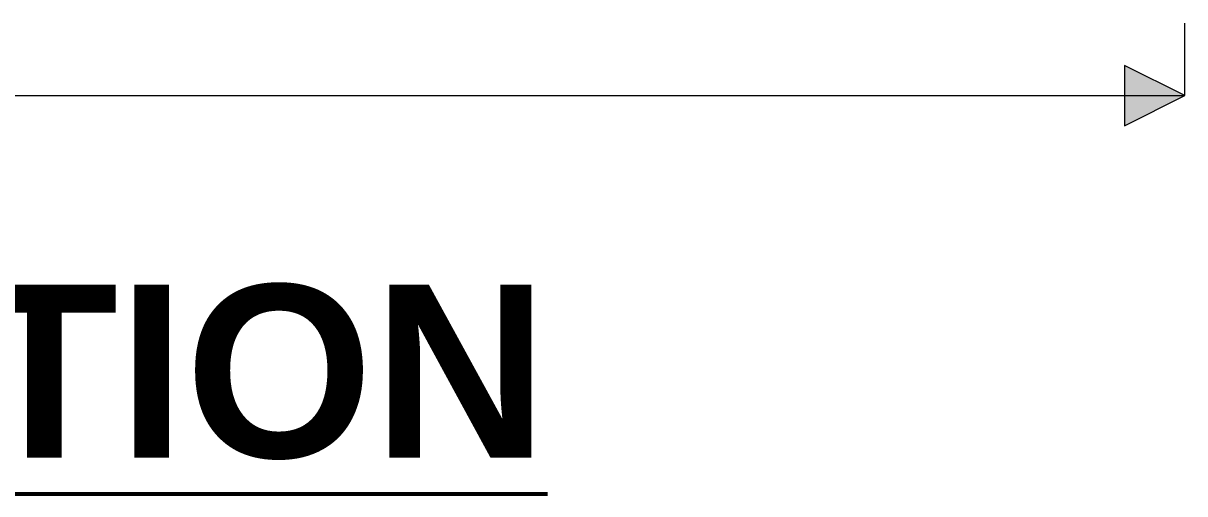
# Model space of a CAD drawing. Header units: millimetres. Extents: x 0 to 152, y 1 to 58.
# Drawn here: x 87 to 120.94, y 0.51 to 14.27 of the extents above; entities that cross this region are included whole.
import ezdxf

# ---------------------------------------------------------------- set-up
doc = ezdxf.new("R2010")
doc.units = ezdxf.units.MM
for name, color, linetype in [('FILL', 7, 'Continuous'), ('LINES', 7, 'Continuous'), ('TEXT', 7, 'Continuous')]:
    doc.layers.add(name, color=color, linetype=linetype)
doc.styles.add('ARIAL_BOLD', font='arialbd.ttf')

msp = doc.modelspace()

# ---------------------------------------------------------------- hatches: boundary and pattern name
at = {"layer": 'FILL'}
msp.add_hatch(color=7, dxfattribs=at).paths.add_polyline_path([(120.941, 12.156), (119.177, 13.038), (119.177, 11.274)])

# ---------------------------------------------------------------- linework, layer by layer
at = {"layer": 'LINES', "lineweight": 20}
for p, q in [((120.941, 12.156), (120.941, 14.273)), ((19.403, 12.156), (120.941, 12.156))]:
    msp.add_line(p, q, dxfattribs=at)
at = {"layer": 'LINES', "lineweight": 53}
msp.add_line((38.027, 0.515), (102.317, 0.515), dxfattribs=at)
at = {"layer": 'LINES', "lineweight": 20}
msp.add_lwpolyline([(120.941, 12.156), (119.177, 13.038), (119.177, 11.274)], close=True, dxfattribs=at)

# ---------------------------------------------------------------- texts
at = {"layer": 'TEXT', "style": 'ARIAL_BOLD'}
msp.add_text('RIGHT ELEVATION', height=5.05178, dxfattribs=at).set_placement((38.027, 1.573))

doc.saveas('drawing.dxf')
